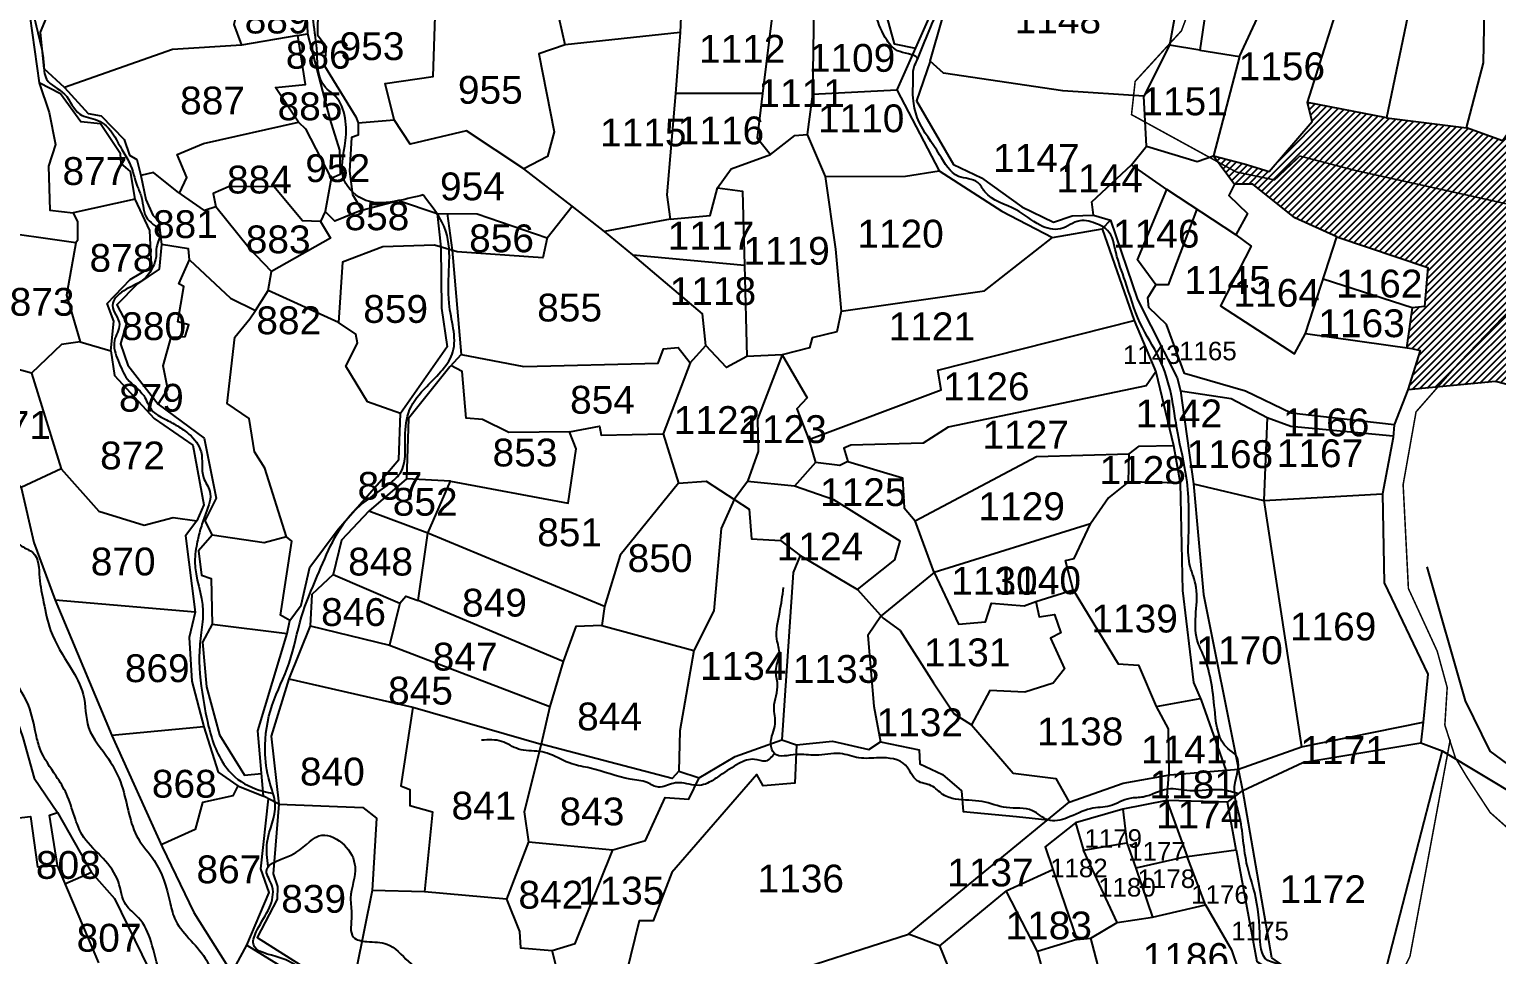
# Model space of a CAD drawing. Header units: feet. Extents: x 800131 to 806575, y 1568145 to 1575656.
# Drawn here: x 802251 to 803201, y 1573120 to 1573719 of the extents above; entities that cross this region are included whole.
import ezdxf
from ezdxf.enums import TextEntityAlignment as Align

# ---------------------------------------------------------------- set-up
doc = ezdxf.new("R2010")
doc.units = ezdxf.units.FT
doc.header["$LTSCALE"] = 15
doc.header["$MEASUREMENT"] = 0
doc.linetypes.add('HIDDEN2', pattern=[0.1875, 0.125, -0.0625])
for name, color, linetype in [('HILL', 223, 'Continuous'), ('PLOT', 7, 'Continuous'), ('PLOT NO', 7, 'Continuous'), ('ROADS', 6, 'Continuous'), ('TANKS-STREAM', 4, 'Continuous'), ('VILLAGE', 30, 'Continuous')]:
    doc.layers.add(name, color=color, linetype=linetype)
doc.styles.get("Standard").update_dxf_attribs({"font": 'arial.ttf'})
doc.linetypes.add('DOTS', pattern='A,1e-06,-3,["●",Standard,S=3,R=0,X=-1.25,Y=-1.25],-3', length=6.000001)

msp = doc.modelspace()

# ---------------------------------------------------------------- hatches: boundary and pattern name
at = {"layer": 'VILLAGE', "linetype": 'Continuous', "lineweight": -2}
h = msp.add_hatch(dxfattribs=at)
h.set_pattern_fill('ANSI31', color=256, scale=25)
h.paths.add_polyline_path([(803156.09, 1573564.67), (803153.83, 1573539.43), (803145.82, 1573538.61), (803142.15, 1573512.62), (803145.59, 1573512.14), (803151.14, 1573510.98), (803143.06, 1573485.38), (803162.43, 1573487.22), (803175.1, 1573501.7), (803213.07, 1573541.15), (803224.46, 1573553.67), (803247.63, 1573574.91), (803265.86, 1573596.15), (803290.2, 1573649.11), (803290.8, 1573677.81), (803281.58, 1573673.02), (803242.92, 1573665.81), (803209.85, 1573654.37), (803204.32, 1573646.53), (803181.06, 1573655.01), (803129.35, 1573661.39), (803078.12, 1573671.47), (803081.24, 1573659.11), (803053.5, 1573626.74), (803037.17, 1573631.64), (803017.32, 1573636.91), (803030.9, 1573618.57), (803042.93, 1573618.63), (803070.04, 1573596.71), (803097.07, 1573584.47)])
h.paths.add_polyline_path([(803296.8, 1573537.84), (803322.62, 1573543.31), (803338.1, 1573617.46), (803316.47, 1573622.5), (803306.55, 1573656.69), (803303.55, 1573684.44), (803290.8, 1573677.81), (803290.2, 1573649.11), (803265.86, 1573596.15), (803247.63, 1573574.91), (803224.46, 1573553.67), (803213.07, 1573541.15), (803175.1, 1573501.7), (803162.43, 1573487.22), (803199.77, 1573490.77), (803283.59, 1573469.05), (803286.16, 1573508.4)])
h.paths.add_polyline_path([(803194.2, 1573565.39), (803259.34, 1573565.39), (803259.34, 1573592.96), (803194.2, 1573592.96)], flags=24)
h.paths.add_polyline_path([(803273.69, 1573542.66), (803591.32, 1573542.66), (803591.32, 1573600.89), (803273.69, 1573600.89)], flags=9)

# ---------------------------------------------------------------- linework, layer by layer
at = {"layer": 'HILL', "lineweight": -2}
msp.add_lwpolyline([(803617.35, 1573177.35), (803547.95, 1573126.8), (803494.36, 1573131.9), (803410.77, 1573130.63), (803396.1, 1573140.19), (803239.77, 1573219.85), (803196.38, 1573251.72), (803180.43, 1573284.23), (803155.55, 1573370.9)], dxfattribs=at)
at = {"layer": 'PLOT', "lineweight": -2}
for points in [[(802932.36, 1573909.28), (802930.12, 1573901.67), (802908.51, 1573877.01), (802896.97, 1573872.19), (802886.05, 1573856.2), (802880.92, 1573835.66), (802871.11, 1573777.1), (802841.88, 1573745.68), (802812.63, 1573679.47), (802839.93, 1573627.12), (802880.39, 1573601.16), (802913.17, 1573584.05), (802945.33, 1573589.7), (802966.07, 1573530.41), (802980.19, 1573497.07), (802991.46, 1573449.48), (802995.89, 1573425.13), (802997.31, 1573355.6), (803004.55, 1573296.12), (803009.33, 1573284.64), (803025.38, 1573239.34)], [(803129.35, 1573661.39), (803078.12, 1573671.47), (803108.31, 1573766.98), (803119.68, 1573804.3), (803134.17, 1573851.87)], [(803171.44, 1573849.6), (803146.02, 1573742.27), (803129.35, 1573661.39), (803181.06, 1573655.01)], [(803281.58, 1573673.02), (803242.92, 1573665.81), (803209.85, 1573654.37), (803204.32, 1573646.53), (803181.06, 1573655.01), (803191.96, 1573696.94), (803194.03, 1573800.05), (803221.8, 1573800.87), (803219.75, 1573824.92), (803255.57, 1573825.21), (803259.04, 1573784.84), (803288.08, 1573786.54)], [(802818.44, 1573805.72), (802799.34, 1573764.11), (802803.08, 1573737.78), (802810.76, 1573709.37), (802824.54, 1573706.43)], [(802432.57, 1573801.79), (802438.56, 1573783.79), (802437.84, 1573715.18), (802443.41, 1573707.61), (802442.36, 1573695.06), (802462.66, 1573662.16), (802463.97, 1573658.24), (802464.1, 1573650.26), (802459.65, 1573648.82), (802458.47, 1573626.84), (802460.43, 1573611.74), (802466.34, 1573601.6), (802448.94, 1573594.63), (802442.64, 1573600.92)], [(802411.73, 1573778.95), (802411.61, 1573772.86), (802394.39, 1573765.09), (802383.65, 1573721.72), (802388.67, 1573708.55), (802343.88, 1573705.71), (802274.1, 1573681.14), (802261.01, 1573693.17), (802258.67, 1573716.85), (802262.43, 1573726.24), (802256.22, 1573741.46), (802256.28, 1573759.96)], [(803019.59, 1573779.74), (803008.54, 1573705.29), (802988.83, 1573708.51)], [(802247.06, 1573759.73), (802257.61, 1573684.16), (802264.12, 1573664.85), (802268.35, 1573644.27), (802263.83, 1573630.21), (802264.5, 1573601.61), (802279.77, 1573599.89), (802282.49, 1573594.14), (802282.49, 1573582.11), (802281.42, 1573580.57), (802223.68, 1573588.83), (802217.87, 1573615.51), (802179.18, 1573656.33), (802152.94, 1573715.42), (802113.29, 1573767.86)], [(802428.95, 1573773.3), (802431.37, 1573715.82), (802445.79, 1573660.5), (802452.07, 1573640.61), (802452.49, 1573624.7), (802446.63, 1573622.19), (802442.64, 1573600.92), (802439.68, 1573594.42), (802446.11, 1573583.55), (802408.03, 1573562.07)], [(802964.44, 1573761.37), (802996.46, 1573750.13), (802988.83, 1573708.51), (802972.29, 1573675.47), (802919.83, 1573678.89), (802842.8, 1573690.25), (802834.17, 1573698.12), (802842.03, 1573725.93), (802868.3, 1573754.48), (802881.55, 1573769.64)], [(803008.54, 1573705.29), (803034.27, 1573701.1), (803053.06, 1573741.68), (803054.94, 1573767.29)], [(802672.84, 1573726.73), (802672.4, 1573716.68), (802669.36, 1573677.17), (802663.81, 1573611.67), (802665.87, 1573595.99), (802623.44, 1573587.96), (802602.51, 1573604.2), (802571.32, 1573628.4), (802534.23, 1573653.03), (802497.78, 1573644.44), (802487.31, 1573660.12), (802481.54, 1573683.76), (802512.63, 1573688.28), (802513.96, 1573727.3)], [(802732.43, 1573732.97), (802725.74, 1573677.24), (802722.24, 1573648.41), (802730.89, 1573637.82)], [(802758.95, 1573733.42), (802757.89, 1573676.79), (802812.63, 1573679.47)], [(802672.4, 1573716.68), (802597.96, 1573708.74), (802594.15, 1573725.94)], [(801958.16, 1573710.39), (802052.2, 1573697.86), (802087.27, 1573663.98), (802103.73, 1573640.83), (802148.56, 1573578.92), (802195.22, 1573506.79), (802190.15, 1573499.08), (802214.02, 1573446.1), (802224.62, 1573448.51), (802246.12, 1573422.35), (802254.32, 1573386.64), (802268.06, 1573349.31), (802304.73, 1573261.77), (802337.32, 1573189.72), (802357.69, 1573147.35), (802382.38, 1573108.2), (802416.53, 1573037.61), (802438.45, 1573015.95), (802446.94, 1573015.76), (802440.16, 1573042.02), (802432.58, 1573041.21), (802423.91, 1573046.62), (802416.53, 1573037.61)], [(802425.38, 1573658.63), (802410.63, 1573681.06), (802430.01, 1573683.04), (802425.04, 1573714.65), (802388.67, 1573708.55)], [(802425.04, 1573714.65), (802431.37, 1573715.82)], [(802597.96, 1573708.74), (802581.04, 1573702.8), (802590.9, 1573652.28), (802586.61, 1573636.4), (802571.32, 1573628.4)], [(802834.17, 1573698.12), (802825.28, 1573672.37), (802849.21, 1573631.28), (802867.35, 1573622.63), (802893.34, 1573603.89), (802913.96, 1573594), (802925.92, 1573598.12), (802939.83, 1573598.58), (802938.79, 1573607.18), (802964.34, 1573631.14), (802974.08, 1573643.17), (802972.29, 1573675.47)], [(803034.27, 1573701.1), (803017.32, 1573636.91), (803030.9, 1573618.57), (803027.29, 1573611.21), (803039.43, 1573599.51), (803031.77, 1573585.8), (802987.15, 1573615.14)], [(802319.89, 1573608.82), (802316.74, 1573626.7), (802310.7, 1573631.95), (802310.31, 1573638.11), (802297.3, 1573657.59), (802284.69, 1573658.91), (802271.56, 1573676.87), (802257.61, 1573684.16)], [(802274.1, 1573681.14), (802289.42, 1573664.15), (802297.83, 1573662.67), (802312.74, 1573647.48), (802316.14, 1573637.34), (802320.81, 1573634.54), (802323.51, 1573624.07), (802326.67, 1573608.55), (802331.26, 1573598.54), (802335.12, 1573594.28), (802336.81, 1573579.58), (802335.25, 1573563.51), (802321.29, 1573554.14), (802307.99, 1573540.5), (802314.17, 1573528.56), (802310.32, 1573515.16), (802315.1, 1573501.4), (802334.6, 1573476.28), (802340.9, 1573485.84), (802337.99, 1573500.92), (802343, 1573519.57), (802352.22, 1573520.03), (802354.56, 1573527.49), (802347.32, 1573529.53), (802351.29, 1573552.27), (802348.14, 1573554.01), (802354.91, 1573569.52), (802381.42, 1573544.7), (802397.64, 1573536.89), (802405.81, 1573549.71), (802408.03, 1573562.07), (802393.32, 1573577.43), (802371.97, 1573603.77), (802364.73, 1573601.56), (802346.88, 1573613.8), (802331.58, 1573626.12), (802323.51, 1573624.07)], [(802725.74, 1573677.24), (802669.36, 1573677.17)], [(802757.89, 1573676.79), (802754.5, 1573650.76)], [(803017.32, 1573636.91), (803037.17, 1573631.64), (803053.5, 1573626.74), (803081.24, 1573659.11), (803078.12, 1573671.47)], [(802463.97, 1573658.24), (802487.31, 1573660.12)], [(802348.45, 1573612.72), (802353.14, 1573622.84), (802347.01, 1573637.73), (802364.09, 1573644.73), (802425.38, 1573658.63), (802430.02, 1573654.33), (802446.63, 1573622.19)], [(802665.87, 1573595.99), (802691.71, 1573598.35), (802696.63, 1573616.2), (802705.32, 1573628.49), (802730.89, 1573637.82), (802746.63, 1573649.94), (802754.5, 1573650.76), (802766.22, 1573623.58), (802818.25, 1573623.78), (802839.93, 1573627.12)], [(802974.08, 1573643.17), (803006.91, 1573633.15), (803017.32, 1573636.91)], [(801973.24, 1573626.92), (801978.79, 1573623.14), (801995.83, 1573621.51), (802055.07, 1573582.78), (802089.2, 1573539.69), (802107, 1573515.78), (802115.19, 1573476.23), (802156.96, 1573451.41), (802178.1, 1573399.6), (802213.31, 1573346.49), (802221.63, 1573333.23), (802247.17, 1573260.46), (802254.42, 1573234.25), (802269.61, 1573212.1), (802291.63, 1573173.26), (802306.54, 1573156.38), (802328.33, 1573111.33)], [(802766.22, 1573623.58), (802772.93, 1573576.54), (802776.42, 1573536.47), (802773.65, 1573523.09), (802757.84, 1573519.18), (802755.99, 1573512.63), (802738.27, 1573508.21), (802715.57, 1573507.12)], [(803134.31, 1573462.89), (803067.57, 1573470.31), (803038.1, 1573484.57), (802998.71, 1573496.13), (802986.98, 1573527.64), (802975.45, 1573538.79), (802974.9, 1573545.01), (802980.02, 1573553.42), (802968.29, 1573569.61), (802987.15, 1573615.14), (802964.34, 1573631.14)], [(802439.68, 1573594.42), (802427.96, 1573594.85), (802409.52, 1573617.01), (802380.09, 1573616.9), (802370.35, 1573612.45), (802371.97, 1573603.77)], [(802696.63, 1573616.2), (802712.59, 1573614), (802713.91, 1573566.02), (802715.57, 1573507.12), (802702.32, 1573499.84), (802688.88, 1573514.07)], [(803076.97, 1573521.83), (803097.07, 1573584.47), (803070.04, 1573596.71), (803042.93, 1573618.63), (803030.9, 1573618.57)], [(802284.19, 1573516.47), (802304, 1573510.61), (802305.97, 1573529.89), (802301.64, 1573541.3), (802316.61, 1573556.84), (802330.4, 1573565.1), (802329.35, 1573588.49), (802319.89, 1573608.82), (802279.77, 1573599.89)], [(802466.34, 1573601.6), (802490.09, 1573607.87), (802515.23, 1573599.61), (802540.95, 1573599.26), (802586.39, 1573583.88), (802602.51, 1573604.2)], [(802515.23, 1573599.61), (802517.54, 1573577.85), (802518.06, 1573538.22), (802521.59, 1573513.3), (802491.47, 1573470.06), (802470.06, 1573477.81), (802456.18, 1573500.85), (802463.71, 1573515.65), (802462.54, 1573521.53), (802451.28, 1573529.13)], [(802521.68, 1573599.52), (802524.82, 1573575.73), (802530.67, 1573508.37), (802571.25, 1573500.63), (802658.13, 1573502.75), (802661.52, 1573512.01), (802671.08, 1573512.89), (802678.88, 1573502.9), (802688.88, 1573514.07), (802686.82, 1573534.64), (802641.84, 1573572.76), (802623.44, 1573587.96)], [(802939.83, 1573598.58), (802950.84, 1573595.14), (802945.33, 1573589.7)], [(802950.84, 1573595.14), (802968.25, 1573543.82), (802993.92, 1573493.2), (802996.06, 1573484.89), (803004.46, 1573424.62), (803010.85, 1573352.99), (803033.67, 1573240)], [(803006.63, 1573602.33), (802987.96, 1573553.34), (802980.02, 1573553.42)], [(802776.42, 1573536.47), (802869.16, 1573549.48), (802913.17, 1573584.05)], [(803031.77, 1573585.8), (803041.79, 1573578.5), (803021.92, 1573539.72), (803069.81, 1573508.67), (803076.97, 1573521.83), (803145.59, 1573512.14), (803151.14, 1573510.98), (803143.06, 1573485.38)], [(803097.07, 1573584.47), (803156.09, 1573564.67), (803153.83, 1573539.43), (803145.82, 1573538.61), (803088.28, 1573557.07)], [(802281.42, 1573580.57), (802275.49, 1573546.79), (802284.19, 1573516.47), (802272.09, 1573514.78), (802252.67, 1573496.19), (802236.35, 1573500.87)], [(802354.91, 1573569.52), (802354.28, 1573576.63), (802336.81, 1573579.58)], [(802586.39, 1573583.88), (802583.58, 1573570.8), (802528.05, 1573574.8), (802513.46, 1573579.03), (802480.04, 1573578.09), (802453.92, 1573567.98), (802451.28, 1573529.13), (802405.81, 1573549.71)], [(802641.84, 1573572.76), (802713.91, 1573566.02)], [(802417.7, 1573390.33), (802403.74, 1573434.89), (802396.98, 1573445.31), (802393.45, 1573466.96), (802379.34, 1573476.64), (802384.34, 1573519.56), (802394.04, 1573531.3), (802397.64, 1573536.89)], [(803145.82, 1573538.61), (803142.15, 1573512.62)], [(802755.54, 1573453.42), (802841.23, 1573485.44), (802839.02, 1573498.12), (802966.07, 1573530.41)], [(802304, 1573510.61), (802306.54, 1573494.8), (802332.14, 1573466.92), (802357.08, 1573449.6), (802364.19, 1573411.04), (802359.73, 1573400.81), (802352.47, 1573390.91), (802358.58, 1573341.65), (802268.06, 1573349.31)], [(802530.67, 1573508.37), (802523.3, 1573500.29), (802496.73, 1573466.88), (802495.42, 1573427.85), (802471.06, 1573406.97), (802453.22, 1573388.23), (802447.83, 1573365.95), (802434.04, 1573353.03), (802432.93, 1573332.8), (802419.18, 1573298.46), (802407.83, 1573261.42), (802412.84, 1573217.43), (802402.81, 1573222.63), (802399.1, 1573264.95), (802418.06, 1573327.76), (802419.87, 1573336.22), (802427.18, 1573346.14), (802432.8, 1573370.84), (802451.09, 1573395.38), (802479.47, 1573427.45), (802490.32, 1573440.5), (802491.47, 1573470.06)], [(802738.27, 1573508.21), (802722.47, 1573466.6), (802722.88, 1573445.51), (802715.85, 1573426.08), (802707.34, 1573414.58)], [(802738.27, 1573508.21), (802754.61, 1573480.38), (802747.86, 1573473.18), (802755.54, 1573453.42), (802759.97, 1573438.54), (802746.24, 1573423.2), (802715.85, 1573426.08)], [(802523.72, 1573426.44), (802599.9, 1573412.09), (802605.02, 1573447.34), (802600.78, 1573458.29), (802561.46, 1573457.85), (802544.51, 1573466.32), (802533.98, 1573467.05), (802531.35, 1573497.28), (802524.06, 1573501.12)], [(802678.88, 1573502.9), (802661.47, 1573457), (802671.21, 1573425), (802689.16, 1573426.32), (802717.02, 1573408.33), (802718.51, 1573389.09), (802737.28, 1573387.94), (802750.06, 1573378.32), (802787.11, 1573356.23), (802803.71, 1573337.78), (802814.71, 1573329.68), (802836.22, 1573295.98), (802849.54, 1573275.8), (802860.81, 1573268.77), (802887.74, 1573237.46), (802915.34, 1573233.95), (802924.01, 1573218.66)], [(802252.67, 1573496.19), (802271.87, 1573434.26), (802296.28, 1573407.06), (802325.63, 1573397.91), (802344.41, 1573402.84), (802359.73, 1573400.81)], [(802980.19, 1573497.07), (802973.8, 1573488.07), (802845.83, 1573461.33), (802829.65, 1573451.04), (802782.72, 1573449.69), (802778.17, 1573447.83), (802780.86, 1573439.15), (802775.68, 1573436.46), (802759.97, 1573438.54)], [(803283.59, 1573469.05), (803199.77, 1573490.77), (803143.06, 1573485.38), (803134.31, 1573462.89), (803133.55, 1573454.74), (803126.71, 1573418.12), (803127.69, 1573360.62), (803156.04, 1573301.55), (803152.93, 1573270.41)], [(802996.06, 1573484.89), (803028.84, 1573479.76), (803052.11, 1573467.62), (803067.4, 1573461.9), (803133.64, 1573455.73)], [(802334.6, 1573476.28), (802364.43, 1573454.21), (802372.15, 1573415.4), (802364.93, 1573400.63), (802369.63, 1573391.54), (802360.67, 1573381.27), (802362.73, 1573365.52), (802369.04, 1573363.46), (802369.63, 1573333.97), (802418.06, 1573327.76)], [(802600.78, 1573458.29), (802620.26, 1573461.86), (802621.17, 1573456.14), (802661.47, 1573457)], [(803052.11, 1573467.62), (803049.96, 1573413.77), (803074.35, 1573254.58)], [(802780.86, 1573439.15), (802816.23, 1573428.61), (802817.26, 1573409.18), (802824.3, 1573400.71), (802902.92, 1573442.24), (802962.75, 1573443.96), (802969.3, 1573449.05), (802991.46, 1573449.48)], [(802995.89, 1573425.13), (802962.3, 1573425.88), (802962.75, 1573443.96)], [(802271.87, 1573434.26), (802246.12, 1573422.35)], [(802509.16, 1573392.71), (802523.72, 1573426.44), (802495.42, 1573427.85)], [(802671.21, 1573425), (802633.5, 1573378.4), (802623.5, 1573345.29), (802509.16, 1573392.71)], [(802787.11, 1573356.23), (802811.3, 1573375.55), (802814.61, 1573387.49), (802771.71, 1573414.22), (802746.24, 1573423.2)], [(802962.35, 1573425.88), (802949.53, 1573415.65), (802937.8, 1573398.76), (802836.68, 1573367.25), (802824.3, 1573400.71)], [(803004.46, 1573424.62), (803049.96, 1573413.77), (803126.71, 1573418.12)], [(802707.34, 1573414.58), (802698.92, 1573395.77), (802694.18, 1573342.4), (802681.17, 1573316.91), (802672.11, 1573264.96), (802671.55, 1573238.82), (802684.65, 1573234.45)], [(802490.93, 1573347.38), (802494.86, 1573351.89), (802502.84, 1573349.23), (802509.16, 1573392.71), (802471.06, 1573406.97)], [(802836.68, 1573367.25), (802852.53, 1573333.77), (802869.83, 1573335.37), (802873.76, 1573347.42), (802894.98, 1573345.82), (802902.54, 1573348.58), (802926.64, 1573356.16), (802921.67, 1573375.14), (802927.31, 1573376.32), (802937.8, 1573398.76)], [(802419.87, 1573336.22), (802413.87, 1573339.78), (802421.22, 1573387.54), (802417.7, 1573390.33), (802403.16, 1573386.51), (802369.63, 1573391.54)], [(802750.06, 1573378.32), (802745.54, 1573367.28), (802738.12, 1573259.09)], [(802447.83, 1573365.95), (802490.93, 1573347.38), (802484.39, 1573320.34)], [(802836.68, 1573367.25), (802802.32, 1573339.32)], [(802621.65, 1573333.06), (802604.83, 1573332.32), (802596.7, 1573309.8), (802502.84, 1573349.23)], [(802902.54, 1573348.58), (802904.69, 1573338.58), (802914.5, 1573340.22), (802918.58, 1573328.28), (802912.05, 1573324.71), (802921.04, 1573305.06), (802913.58, 1573295.78), (802895.3, 1573289.96), (802872.62, 1573290.98), (802860.81, 1573268.77)], [(802926.64, 1573356.16), (802955.67, 1573308.24), (802968.87, 1573307.41), (802980.36, 1573280.69), (803008.85, 1573285.79)], [(802358.58, 1573341.65), (802354.8, 1573325.25), (802356.47, 1573297.09), (802364.2, 1573267.47), (802304.73, 1573261.77)], [(802623.5, 1573345.29), (802621.65, 1573333.06), (802681.17, 1573316.91)], [(802802.32, 1573339.32), (802793.76, 1573326.52), (802797.71, 1573280.74), (802801.91, 1573257.68)], [(802369.63, 1573333.97), (802363.37, 1573322.14), (802365.95, 1573293.3), (802374.4, 1573262.25), (802390.6, 1573236.22), (802401.53, 1573237.18)], [(802432.93, 1573332.8), (802484.34, 1573320.36), (802588.03, 1573280.54), (802582.53, 1573256.2)], [(802596.7, 1573309.8), (802588.03, 1573280.54)], [(802419.18, 1573298.46), (802499.45, 1573280.2), (802582.53, 1573256.2)], [(802980.36, 1573280.69), (802988.07, 1573266.16), (802988.43, 1573236.32)], [(802499.45, 1573280.2), (802491.72, 1573229.22), (802497.54, 1573226.82), (802497.54, 1573216.65), (802512.23, 1573212.38), (802506.94, 1573160.79)], [(802364.2, 1573267.47), (802373.46, 1573238.1), (802386.14, 1573229.19), (802402.81, 1573222.63)], [(802730.25, 1573104.37), (802820.18, 1573133.41), (802924.01, 1573218.66), (802958.98, 1573231.03), (802989.13, 1573236.45), (803033.67, 1573240), (803074.35, 1573254.58), (803152.93, 1573270.41), (803151.47, 1573257), (803165.4, 1573251.87), (803267.19, 1573190.58), (803258.22, 1573165.05), (803298.03, 1573152.96), (803325.96, 1573135.71), (803335.44, 1573140.78), (803412.37, 1573122.28), (803417.44, 1573107.22)], [(802671.55, 1573238.82), (802667.29, 1573234.01), (802582.53, 1573256.2), (802571.44, 1573212.4), (802574.15, 1573192.94), (802628.85, 1573187.78)], [(802598.56, 1573063.91), (802597.01, 1573092.99), (802589.63, 1573122.75), (802604.4, 1573127.23), (802628.85, 1573187.78), (802649.98, 1573193.89), (802662.59, 1573221.67), (802677.98, 1573220.56), (802684.65, 1573234.45), (802707.9, 1573248.16), (802738.12, 1573259.09), (802747.57, 1573255.75), (802746.65, 1573230.94), (802726, 1573229.24), (802722.06, 1573236.57), (802667.02, 1573173.22), (802655, 1573141.83), (802645.87, 1573141.99), (802629.3, 1573074.3)], [(802747.57, 1573255.75), (802770.97, 1573258.24), (802794.32, 1573252.87), (802801.91, 1573257.68), (802826.92, 1573252.5), (802827.48, 1573243.43), (802842.17, 1573236.52), (802854.41, 1573225.98), (802855.46, 1573212.58), (802890, 1573209.43), (802910.14, 1573207.27)], [(803036.32, 1573226.28), (803075.24, 1573244.41), (803151.47, 1573257)], [(803165.4, 1573251.87), (803124.34, 1573093.14), (803112.06, 1573065.99), (803082.02, 1573065.55), (803069.26, 1573108.04), (803055.11, 1573117.98), (803036.32, 1573226.28)], [(803026.41, 1573218.67), (802987.29, 1573219.7), (802988.43, 1573236.32)], [(803032.11, 1573187.94), (803026.41, 1573218.67), (803036.32, 1573226.28), (803033.67, 1573240)], [(802386.14, 1573229.19), (802383.09, 1573222.86), (802363.37, 1573218.4), (802358.68, 1573201.05), (802336.69, 1573191.11)], [(802382.38, 1573108.2), (802392.12, 1573126.24), (802406.47, 1573160.35), (802401.19, 1573175.59), (802406.1, 1573220.93)], [(802412.84, 1573217.43), (802409.11, 1573172.45), (802411.91, 1573164.22), (802411.74, 1573155.88), (802398.71, 1573131.16), (802440.94, 1573104.47), (802445.06, 1573111.72), (802462.74, 1573110.17)], [(802412.84, 1573217.43), (802467.16, 1573215.16), (802475.84, 1573208.36), (802473.02, 1573161.48), (802462.74, 1573110.17), (802499.35, 1573106.58), (802500.79, 1573086.24), (802511.35, 1573082.47), (802506.85, 1573063)], [(802958.7, 1573214.2), (802928.06, 1573205.36), (802933.37, 1573187.71)], [(802987.29, 1573219.7), (802958.7, 1573214.2), (802961.3, 1573192.32)], [(802218.54, 1573205.59), (802252.05, 1573209.35), (802256.64, 1573176.79), (802269.54, 1573177.8), (802264.28, 1573210.2), (802269.61, 1573212.1)], [(802928.06, 1573205.36), (802908.49, 1573189.76), (802913.54, 1573175.05), (802929.06, 1573129.9), (802937.99, 1573130.82)], [(802574.15, 1573192.94), (802560.03, 1573155.88), (802568.37, 1573134.97), (802569.1, 1573124.5), (802589.63, 1573122.75)], [(802955.14, 1573140.92), (802933.37, 1573187.71), (802961.3, 1573192.32), (802967.24, 1573176.07)], [(803000.44, 1573183.53), (803032.11, 1573187.94), (803045.52, 1573115.68), (803056.33, 1573108.52), (803065.56, 1573070.3), (803052.75, 1573068.01)], [(802296.31, 1573114.82), (802269.54, 1573177.8)], [(803012.31, 1573152.35), (803000.44, 1573183.53), (802967.24, 1573176.07), (802978.01, 1573144.22)], [(802291.63, 1573173.26), (802274.33, 1573165.57)], [(802929.06, 1573129.9), (802903.43, 1573122.04), (802883.2, 1573161.35), (802913.54, 1573175.05)], [(802560.03, 1573155.88), (802506.94, 1573160.79), (802473.02, 1573161.48)], [(802883.2, 1573161.35), (802840.1, 1573125.77), (802820.18, 1573133.41)], [(802949.18, 1573088.02), (802937.99, 1573130.82), (802955.14, 1573140.92), (802978.01, 1573144.22), (803012.31, 1573152.35), (803029.03, 1573123.13), (803038.24, 1573095.71)], [(802392.12, 1573126.24), (802432.6, 1573101.25), (802438.65, 1573084.37), (802436.36, 1573073.95), (802429.68, 1573064.58), (802415.92, 1573058.53), (802408.21, 1573054.81)], [(802840.1, 1573125.77), (802853.7, 1573092.28), (802865.58, 1573091.84), (802876.36, 1573047.97), (802876.18, 1573041.46)], [(802876.36, 1573047.97), (802931.76, 1573051.43), (802929.56, 1573064.39), (802916.59, 1573067.02), (802915.49, 1573080.2), (802903.43, 1573122.04)]]:
    msp.add_lwpolyline(points, dxfattribs=at)
at = {"layer": 'PLOT NO', "lineweight": -2}
msp.add_lwpolyline([(802987.29, 1573219.7), (803000.44, 1573183.53)], dxfattribs=at)
at = {"layer": 'ROADS', "linetype": 'DOTS', "lineweight": -2, "ltscale": 0.15, "const_width": 1}
msp.add_lwpolyline([(803257.73, 1573594.61), (803109.31, 1573627.35), (803073.26, 1573636.71), (803056.87, 1573621.27), (803032.05, 1573626.42), (802964.36, 1573663.51), (802966.7, 1573685.03), (802996.67, 1573717.76), (803006.97, 1573745.36)], dxfattribs=at)
at = {"layer": 'ROADS', "linetype": 'HIDDEN2', "lineweight": -2, "ltscale": 8, "const_width": 1}
for points in [[(803213.07, 1573541.15), (803175.1, 1573501.7), (803148.42, 1573471.2), (803140.07, 1573424.16), (803143.48, 1573356.92), (803162.11, 1573316.4), (803168.57, 1573292.88), (803167.05, 1573268.6), (803173.88, 1573247.36), (803181.86, 1573234.09), (803196.29, 1573212.09), (803270.42, 1573146.19)], [(803170.54, 1573259.22), (803144.47, 1573118.84), (803118.94, 1573067.67), (803089, 1573038.14), (803034.31, 1573040.65), (802942.3, 1573045.58), (802875.28, 1573044.11)]]:
    msp.add_lwpolyline(points, dxfattribs=at)
at = {"layer": 'TANKS-STREAM', "lineweight": -2}
for points in [[(803583.05, 1573642.26), (803570.65, 1573649.26), (803556.63, 1573663.37), (803542.28, 1573674.3), (803532.33, 1573691.15), (803526.22, 1573704.19), (803525.81, 1573713.43), (803520.12, 1573723.47), (803505.7, 1573730.38), (803492.36, 1573734.61), (803483.62, 1573737.45), (803467.26, 1573734.2), (803454.46, 1573735.32), (803443.32, 1573736.55), (803424.73, 1573735.84), (803413.15, 1573746.8), (803400.14, 1573754.52), (803385.41, 1573761.22), (803372.87, 1573765.63), (803360.99, 1573777.6), (803350.82, 1573786.84), (803335.07, 1573797.3), (803324.99, 1573804.16), (803321.84, 1573819.29), (803313.78, 1573827.04), (803305.38, 1573828.22), (803286.99, 1573830.65), (803275.77, 1573837.63), (803267.85, 1573845.34), (803256.06, 1573852.95), (803229, 1573864.39), (803209.19, 1573865.06), (803190.29, 1573863.53), (803174.75, 1573865.97), (803159.16, 1573864.87), (803133.35, 1573868.52), (803118.47, 1573872.79), (803096.83, 1573874.62), (803082.1, 1573877.97), (803061.17, 1573879.69), (803053.19, 1573885.81), (803039.37, 1573890.17), (803011.03, 1573896.37), (802988.22, 1573901.67), (802972.68, 1573906.65), (802954.79, 1573915.78), (802947.58, 1573921.57), (802939.81, 1573923.47), (802942.7, 1573945.84), (802942.56, 1573965.04), (802947.48, 1573994.28), (802955.4, 1574049.2), (802957.86, 1574067.67), (802961.19, 1574084.52), (802976.5, 1574108.04), (802983.87, 1574116.84), (802989.23, 1574136.27), (802997.46, 1574150.41), (803001.51, 1574177.25), (802996.31, 1574193.26), (802989.52, 1574204.65), (802985.62, 1574225.72), (802979.26, 1574235.39), (802971.32, 1574250.25), (802967.13, 1574263.81), (802959.18, 1574281.82), (802953.26, 1574292.79), (802950.66, 1574305.77), (802942.71, 1574323.09), (802935.48, 1574341.79), (802932.59, 1574362.56), (802925.08, 1574378.15), (802924.35, 1574393.41), (802918.57, 1574405.97), (802915.25, 1574417.37), (802917.71, 1574428.04), (802922.19, 1574435.34), (802938.68, 1574437.94), (802951.8, 1574445.5), (802971.73, 1574447.81), (802992.24, 1574452.72), (803012.06, 1574461.74), (803028.82, 1574461.31), (803046.3, 1574465.2), (803063.2, 1574474.29), (803077.79, 1574476.6), (803095.55, 1574477.75), (803110.86, 1574481.8), (803130.36, 1574489.01), (803149.43, 1574489.73), (803161.23, 1574490.67), (803171.48, 1574500.05), (803181.74, 1574508.57), (803196.04, 1574513.04), (803207.88, 1574523.86), (803223.19, 1574535.98), (803232.15, 1574539.59), (803241.83, 1574544.78), (803249.23, 1574550.63), (803259.92, 1574563.62), (803275.52, 1574573.58), (803286.07, 1574581.66), (803288.67, 1574588.58), (803295.63, 1574598.32), (803307.18, 1574606.4), (803317.29, 1574613.18), (803322.93, 1574623.86), (803336.07, 1574632.95), (803345.97, 1574641.57), (803354.49, 1574654.99), (803367.2, 1574661.19), (803381.07, 1574673.75), (803387.71, 1574684.42), (803399.73, 1574692.16), (803415.33, 1574697.21), (803425.44, 1574702.7), (803434.11, 1574712.94), (803444.51, 1574719.43), (803457.07, 1574722.18), (803471.35, 1574732.34)], [(801202.12, 1574393.63), (801204.93, 1574388.61), (801214.45, 1574362.75), (801217.19, 1574348.1), (801219.91, 1574318.08), (801225.21, 1574288.15), (801235.52, 1574280.87), (801250, 1574276.28), (801265.82, 1574255.92), (801286.14, 1574233.71), (801291.21, 1574223.72), (801310.93, 1574201.56), (801331.83, 1574168.9), (801344.17, 1574139.42), (801353.88, 1574127.11), (801368.23, 1574119.72), (801375.95, 1574109.65), (801398.57, 1574089.22), (801398.43, 1574069.53), (801403.22, 1574054.69), (801401.77, 1574029.12), (801407.86, 1573989.58), (801405.24, 1573960.09), (801414.09, 1573943.72), (801436.27, 1573925.47), (801441.38, 1573915.97), (801457.76, 1573906.85), (801477.48, 1573906.56), (801496.91, 1573900.62), (801518.94, 1573896.13), (801541.2, 1573890.75), (801567.15, 1573879.88), (801589.77, 1573877.13), (801602.23, 1573875.25), (801619.78, 1573866.27), (801641.95, 1573865.21), (801665.87, 1573857.68), (801678.34, 1573849.28), (801698.78, 1573841.31), (801724.88, 1573833.64), (801749.18, 1573824.57), (801775.79, 1573813.67), (801804.54, 1573804.5), (801825.9, 1573796.31), (801843.13, 1573784.29), (801855.59, 1573777.33), (801871.7, 1573766.54), (801882.42, 1573754.69), (801894.35, 1573740.53), (801912.7, 1573731.06), (801931.08, 1573713.89), (801941.99, 1573705.03), (801956.97, 1573702.89), (801976.18, 1573693.67), (801994.84, 1573690), (802019.61, 1573679.62), (802044.61, 1573671.59), (802062.66, 1573656.52), (802076.97, 1573644.03), (802092.82, 1573633.73), (802103.91, 1573617.15), (802112.05, 1573596.08), (802116.78, 1573588.91), (802127.33, 1573586.16), (802137.07, 1573560.05), (802160.95, 1573532.69), (802174.72, 1573497.51), (802191.1, 1573473.91), (802199.82, 1573451.37), (802204.6, 1573441.38), (802225.03, 1573425.75), (802229.27, 1573414.2), (802239.13, 1573393.49), (802246.37, 1573384.37), (802253.63, 1573380.13), (802257.98, 1573364.06), (802260.6, 1573347.79), (802265.09, 1573329.84), (802277.99, 1573305.8), (802286.22, 1573288.35), (802289.69, 1573266.92), (802302.59, 1573246.65), (802311.01, 1573229.65), (802315.79, 1573211.27), (802321.74, 1573195.1), (802332.03, 1573181.06), (802342.18, 1573154.42), (802345.23, 1573143.76), (802365.08, 1573117.84), (802370.02, 1573106.48), (802376.39, 1573085.34), (802396.1, 1573056.82), (802400.48, 1573050.76), (802405.41, 1573034.98), (802426.43, 1573013.99), (802437.46, 1572998.3), (802445.14, 1572981.22), (802446.03, 1572967.11), (802460.09, 1572946.55), (802464.01, 1572930.43), (802467.34, 1572915.95), (802477.2, 1572893.8), (802481.57, 1572884.59), (802485.48, 1572856.07), (802494.11, 1572845), (802501.26, 1572844.26), (802508.99, 1572821.6), (802522.01, 1572802.16), (802525.53, 1572791.23), (802540.22, 1572775.91), (802548.99, 1572758.66), (802560.84, 1572741.67), (802573.86, 1572730.6), (802596.37, 1572710.16), (802615.3, 1572706.69), (802627.8, 1572696.01), (802656.39, 1572689.06), (802681.8, 1572680.52), (802694.03, 1572671.13), (802738.73, 1572658.01), (802764.29, 1572648.44), (802799.06, 1572647.93), (802821.73, 1572648.06), (802833.48, 1572663.39), (802837.99, 1572675.1), (802845.84, 1572683.97), (802862.1, 1572705.66), (802870.09, 1572717.63), (802881.81, 1572728.31), (802891.34, 1572734.23), (802900.65, 1572744.61), (802915.33, 1572743.71), (802926.53, 1572738.3), (802939.16, 1572737.01), (802955.51, 1572727.24), (802967.4, 1572717.27), (802977.06, 1572709.55), (802992, 1572711.09), (802998.96, 1572720.1), (803009.26, 1572733.35), (803019.45, 1572753.44), (803031.38, 1572780.83), (803028.82, 1572807.72), (803030.46, 1572818.72), (803020.95, 1572857.19), (803016.57, 1572887.89), (803016.02, 1572914.24), (803012.72, 1572924.11), (803009.43, 1572945.52), (803011.64, 1572957.55), (803021.89, 1572983.34), (803032.15, 1572996.15), (803039.29, 1573006.21), (803048.44, 1573013.71), (803055.77, 1573022.31), (803058.7, 1573034.2), (803062.39, 1573047.15), (803069.34, 1573059.59), (803069.53, 1573079.71), (803068.79, 1573093.61), (803062.18, 1573113.01), (803052.5, 1573116.3), (803047.36, 1573134.02), (803043.15, 1573163.47), (803039.3, 1573177.19), (803033.99, 1573210.67), (803031.06, 1573228.56), (803031.82, 1573249.13), (803026.67, 1573253.44), (803018.43, 1573276.3), (803011.1, 1573313.25), (803006.88, 1573323.5), (803005.79, 1573359.9), (803001.94, 1573372.71), (803001.21, 1573388.26), (802999.93, 1573428.45), (802994.25, 1573457.54), (802989.94, 1573482.63), (802982.34, 1573505.79), (802969.92, 1573528.67), (802960.26, 1573555.96), (802954.33, 1573574.18), (802948.82, 1573588.65), (802942.45, 1573592.55), (802930.87, 1573594.87), (802918.36, 1573589.6), (802905.32, 1573591.93), (802889.7, 1573601.99), (802869.47, 1573613.67), (802864.86, 1573619.65), (802852.46, 1573623.59), (802840.23, 1573637.58), (802826.37, 1573660.23), (802823.23, 1573672.3), (802823.14, 1573688.2), (802824.03, 1573695.28), (802825.81, 1573699.3), (802814.39, 1573704.27), (802806.2, 1573711.58), (802798.88, 1573727.66), (802795.08, 1573752.51), (802793.91, 1573761.28), (802781.62, 1573761.28), (802769.33, 1573772.97), (802757.33, 1573786.42), (802748.93, 1573790.23), (802740.25, 1573790.95), (802731.26, 1573792.36), (802727.3, 1573791.37), (802717.14, 1573795.8), (802712.06, 1573802.38), (802705.83, 1573814.67), (802695.24, 1573821.03), (802689.77, 1573836.36), (802683.69, 1573842.94)], [(802135.54, 1573955.79), (802138.97, 1573939.59), (802149.93, 1573929.38), (802155.37, 1573918.53), (802163.91, 1573901.45), (802170.64, 1573887.26), (802181, 1573870.54), (802189.23, 1573855.39), (802209.71, 1573833.77), (802229.73, 1573812.9), (802234.15, 1573807.49), (802238.23, 1573798.75), (802247.25, 1573774.06), (802251.66, 1573754.99), (802253.44, 1573733.87), (802256.1, 1573719.26), (802260.6, 1573697.33), (802262.52, 1573686.36), (802274.13, 1573676.73), (802283.91, 1573663.86), (802295.74, 1573659.7), (802301, 1573656.31), (802311.19, 1573640.98), (802316.12, 1573632.34), (802321.17, 1573617.28), (802323.91, 1573609.95), (802327.86, 1573595.94), (802335.96, 1573586.93), (802333.67, 1573577.83), (802333.33, 1573571.45), (802331.33, 1573565.02), (802324.64, 1573556.39), (802312.38, 1573549.55), (802305.14, 1573540.08), (802309.61, 1573527.73), (802306.37, 1573517.34), (802308.84, 1573504.37), (802311.61, 1573497.83), (802314.77, 1573492.44), (802325.33, 1573481.71), (802330.41, 1573472.47), (802339.12, 1573466.54), (802347.14, 1573462.13), (802354.61, 1573456.82), (802362.47, 1573445.31), (802364.02, 1573428.69), (802368.1, 1573419.8), (802365.56, 1573405.71), (802362.25, 1573396.17), (802360.02, 1573387.2), (802358.41, 1573374.42), (802363.65, 1573342.49), (802362.49, 1573328.4), (802361.27, 1573313.59), (802364.43, 1573281.91), (802369.35, 1573260.27), (802384.32, 1573235.08), (802402.53, 1573225.78), (802409.07, 1573224.34)], [(802506.09, 1573611.53), (802490.09, 1573607.87), (802469.07, 1573608.01), (802455.03, 1573621.19), (802455.87, 1573646.72), (802448, 1573676.78), (802442.92, 1573681.17), (802437.45, 1573703.51), (802433.54, 1573743.09), (802434.09, 1573786.04), (802428.93, 1573804.76), (802429.4, 1573824.57), (802436.59, 1573854.78), (802439.56, 1573865.85), (802437.22, 1573883.79), (802443, 1573885.64), (802447.68, 1573885.04), (802460.17, 1573891.28), (802467.67, 1573894.71), (802476.25, 1573895.02), (802485.62, 1573895.96), (802496.86, 1573898.3), (802507.48, 1573897.2), (802518.41, 1573898.3), (802535.9, 1573896.58), (802546.98, 1573897.05), (802559.32, 1573895.96), (802568.37, 1573894.55), (802574.93, 1573897.05), (802586.48, 1573897.2), (802600.07, 1573896.42), (802611, 1573895.96), (802621.77, 1573899.23), (802634.96, 1573895.68), (802644.48, 1573894.74), (802651.66, 1573896.15), (802663.06, 1573903.48), (802678.05, 1573909.09), (802690.38, 1573904.57)], [(802825.49, 1573698.23), (802832.41, 1573715.18), (802842.33, 1573735.49), (802877.47, 1573778.85), (802882.67, 1573814.26), (802887.71, 1573841.27), (802890.82, 1573855), (802899.27, 1573868.32), (802912.44, 1573873.84), (802924.64, 1573888.95), (802935.37, 1573898.21), (802938.71, 1573906.82), (802944.64, 1573913.83), (802956.52, 1573910.54), (802966.76, 1573902.87), (802975.17, 1573900.49), (802980.1, 1573899.76), (802994, 1573895.38), (803005.88, 1573889.72), (803029.46, 1573884.97), (803035.37, 1573882.88), (803049.29, 1573877.46), (803062.22, 1573872.13), (803082.05, 1573869.55), (803099.4, 1573864.13), (803111.79, 1573862.24), (803126.61, 1573863.05), (803135.2, 1573861.42), (803147.22, 1573857.63), (803156.53, 1573857.99), (803167.5, 1573859.35), (803180.52, 1573857.45), (803190.01, 1573854.93), (803204.29, 1573855.2), (803214.23, 1573858.45), (803228.69, 1573852.67), (803239.1, 1573847.48), (803251.39, 1573844.32), (803261.51, 1573837.63), (803268.56, 1573829.6), (803273.66, 1573823.24), (803285.8, 1573819.07), (803302.04, 1573817.78), (803310.96, 1573811.04), (803318.54, 1573799.44), (803324.33, 1573790.13), (803333.39, 1573783.49), (803347.69, 1573774.6), (803359.46, 1573765.44), (803365.69, 1573756.74), (803379.5, 1573748.45), (803392.98, 1573746.99), (803405.44, 1573737.31), (803416.25, 1573733.5), (803425.4, 1573725.5), (803433.79, 1573723.4), (803443.2, 1573724.74), (803453.84, 1573725.87), (803464.13, 1573724.73), (803481.23, 1573721.61), (803492.23, 1573722.06), (803503.7, 1573719.95), (803512.91, 1573714.88), (803516.1, 1573709.38), (803518.2, 1573697.44), (803529.07, 1573679.22), (803535.27, 1573664.09), (803546.65, 1573658.31), (803566.06, 1573645.51), (803581.06, 1573635.82)], [(802405.84, 1573177.03), (802405.29, 1573192.82), (802410.37, 1573217.22), (802406.66, 1573232.22), (802403.83, 1573252.13), (802408.42, 1573281.4), (802419.41, 1573308.6), (802427.41, 1573338.55), (802437.65, 1573365), (802460.94, 1573406.51), (802484.4, 1573424.79), (802491.14, 1573431.28), (802494.51, 1573455.04), (802497.37, 1573472.46), (802508.46, 1573487.72), (802525.39, 1573510.1), (802522.89, 1573541.45), (802520.81, 1573588.03), (802506.09, 1573611.53)], [(802917.46, 1571027.36), (802920.17, 1571036.18), (802925.56, 1571045.54), (802941.89, 1571062.42), (802953.13, 1571079.08), (802960.23, 1571091.85), (802975, 1571102.35), (802988.52, 1571109.22), (802999.59, 1571123.83), (803013.65, 1571134.61), (803027.29, 1571140.43), (803043.66, 1571153.27), (803050.62, 1571156.82), (803062.83, 1571160.51), (803069.79, 1571163.77), (803081.15, 1571177.82), (803077.61, 1571195.63), (803072.5, 1571222.3), (803071.65, 1571243.82), (803068.24, 1571260.99), (803067.1, 1571270.07), (803063.14, 1571287.46), (803065.55, 1571307.04), (803062, 1571324.63), (803066.27, 1571342.58), (803070.38, 1571350.96), (803070.67, 1571383.3), (803067.24, 1571393.84), (803069.67, 1571407.96), (803073.1, 1571414.21), (803071.68, 1571434.38), (803068.86, 1571443.46), (803068.86, 1571472.09), (803060.55, 1571487.15), (803057.93, 1571494.41), (803055.71, 1571507.32), (803053.93, 1571525.6), (803051.67, 1571539.18), (803044, 1571552.9), (803038.54, 1571564.55), (803039.55, 1571585.53), (803034.91, 1571624.85), (803036.12, 1571635.74), (803036.13, 1571666.56), (803037.95, 1571680.67), (803037.74, 1571696.81), (803033.1, 1571716.37), (803028.26, 1571735.93), (803028.05, 1571747.43), (803029.88, 1571777), (803026.85, 1571793.14), (803027.45, 1571806.65), (803031.29, 1571823.99), (803035.13, 1571838.41), (803034.32, 1571856.57), (803037.76, 1571879.56), (803043.82, 1571900.06), (803044.03, 1571915.99), (803042.41, 1571934.95), (803048.26, 1571953.5), (803053.52, 1571971.19), (803053.31, 1571989.54), (803053.52, 1571998.61), (803057.76, 1572011.12), (803059.98, 1572027.05), (803056.54, 1572042.58), (803058.35, 1572063.67), (803058.56, 1572082.83), (803065.82, 1572101.58), (803064.81, 1572120.54), (803065.41, 1572133.86), (803071.37, 1572152.87), (803079.46, 1572173.85), (803082.02, 1572188.69), (803080.18, 1572200.04), (803091.39, 1572225.56), (803093.52, 1572243.68), (803091.25, 1572259.14), (803095.94, 1572285.66), (803093.95, 1572312.7), (803092.25, 1572325.75), (803096.5, 1572357.94), (803091.68, 1572383), (803083.59, 1572399.03), (803068.54, 1572416.47), (803058.31, 1572441.26), (803051.21, 1572449.48), (803035.31, 1572460.54), (803015.84, 1572485.6), (802995.4, 1572498.79), (802979.03, 1572512.17), (802964.41, 1572529.89), (802941.84, 1572543.79), (802929.44, 1572557.35), (802921.35, 1572568.55), (802909.14, 1572578.77), (802881.03, 1572590.82), (802861.96, 1572602.4), (802845.35, 1572610.77), (802831.02, 1572615.16), (802811.28, 1572619.84), (802799.74, 1572627.68), (802783.98, 1572631.65), (802760.98, 1572633.49), (802738.13, 1572640.58), (802710.69, 1572650.53), (802696.49, 1572656.49), (802675.71, 1572660.84), (802656.15, 1572661.2), (802642.33, 1572666.58), (802635.51, 1572670.71), (802622.7, 1572670.04), (802600.98, 1572675.78), (802588.23, 1572680.98), (802574.23, 1572686.18), (802565.08, 1572692.46), (802552.33, 1572701.06), (802533.31, 1572705.55), (802525.77, 1572704.65), (802522.28, 1572690.48), (802519.23, 1572679.36), (802516.72, 1572673.44), (802515.28, 1572668.06), (802515.1, 1572657.66), (802517.08, 1572647.44), (802520.13, 1572638.66), (802514.25, 1572644.63), (802511.6, 1572654.59), (802510.84, 1572669.34), (802512.61, 1572686.36), (802516.02, 1572705.27), (802513.37, 1572715.47), (802506.69, 1572726.31), (802504.54, 1572742.07), (802490.03, 1572764.89), (802484.97, 1572781.02), (802477.4, 1572792.49), (802469.65, 1572800.05), (802464.4, 1572809.26), (802460.74, 1572816.19), (802458.45, 1572842.83), (802459.25, 1572860.68), (802451.75, 1572879.81), (802443.91, 1572891.1), (802436.41, 1572903.21), (802432.74, 1572914.37), (802429.71, 1572928.4), (802425.72, 1572942.27), (802420.12, 1572950.83), (802415.81, 1572958.64), (802416.13, 1572978.09), (802407.51, 1572991.48), (802397.3, 1573007.58), (802390.12, 1573026.23), (802383.88, 1573034.78), (802372.55, 1573040.99), (802366.64, 1573049.92), (802365.52, 1573059.17), (802359.3, 1573075.74), (802347.33, 1573091.52), (802336.22, 1573108), (802330.15, 1573128.36), (802321.96, 1573143.94), (802313.77, 1573152.46), (802308.93, 1573167.12), (802299.05, 1573182.26), (802286.6, 1573195.93), (802275.36, 1573224.04), (802268.74, 1573235.48), (802258.31, 1573253.08), (802255.71, 1573262.35), (802250.77, 1573281.41), (802238.2, 1573303.16), (802230.54, 1573324.99), (802228.77, 1573340.67), (802218.44, 1573352.21), (802205.64, 1573374.03), (802198.91, 1573392.75), (802189.36, 1573404.83), (802176.57, 1573419.85), (802171.18, 1573437.34), (802165.3, 1573453.11), (802155.65, 1573463.2), (802137.81, 1573456.92), (802122.66, 1573452.66), (802111.55, 1573449.52)], [(803033.57, 1573224.17), (803023.27, 1573226.59), (803002.04, 1573226.13), (802987.8, 1573227.11), (802971.9, 1573222.03), (802963.22, 1573221.11), (802950.44, 1573216.32), (802937.88, 1573214.5), (802922.81, 1573208.57), (802910.14, 1573207.27), (802900.36, 1573213.16), (802883.46, 1573215.22), (802867.71, 1573219.09), (802850.59, 1573220.69), (802842.37, 1573223.65), (802834.83, 1573229.36), (802825.7, 1573232.55), (802818.16, 1573242.59), (802801.04, 1573247.38), (802788.03, 1573247.38), (802775.83, 1573250.17), (802760.07, 1573249.03), (802747.34, 1573249.5), (802733.36, 1573250.17), (802731.06, 1573256.53), (802733.82, 1573269.33), (802733.13, 1573280.05), (802735.41, 1573295.1), (802734.27, 1573303.77), (802736.56, 1573314.49), (802734.96, 1573324.07), (802736.79, 1573341.77), (802739.3, 1573357.51)], [(802733.35, 1573250.17), (802727.52, 1573245.26), (802720.44, 1573246.4), (802710.4, 1573243.66), (802698.3, 1573236.13), (802691.22, 1573231.57), (802686.2, 1573229.75), (802673.42, 1573231.12), (802667.94, 1573230.89), (802658.35, 1573228.38), (802651.04, 1573231.34), (802640.09, 1573233.63), (802614.18, 1573240.71), (802602.31, 1573243.45), (802587.93, 1573249.84), (802581.34, 1573251.5), (802567.84, 1573253.03), (802556.88, 1573258.05), (802543.87, 1573258.73)], [(802631.58, 1572693.72), (802602.17, 1572694.31), (802588.26, 1572704.42), (802568.66, 1572717.05), (802553.8, 1572739.16), (802538.94, 1572754), (802525.35, 1572776.43), (802513.96, 1572793.17), (802508.59, 1572811.49), (802495.28, 1572836.01), (802496.69, 1572849.71), (802501.45, 1572870.23), (802505.58, 1572875.65), (802499.64, 1572900.48), (802499.02, 1572923.69), (802493.08, 1572945.87), (802490.42, 1572959.14), (802481.65, 1572978.45), (802477.43, 1572997.35), (802468.52, 1573019.21), (802457.87, 1573037.14), (802454.12, 1573053.85), (802451.46, 1573064.94), (802445.16, 1573076.56), (802445.95, 1573089.21), (802437.35, 1573102.1), (802413.44, 1573118.02), (802396.28, 1573126.91), (802398.75, 1573136.05), (802406.66, 1573150.5), (802408.4, 1573164.27), (802404.69, 1573174.03), (802423.85, 1573186.13), (802440.66, 1573197.36), (802455.12, 1573190.94), (802462.04, 1573176.99), (802459.2, 1573156.62), (802459.82, 1573145.5), (802461.06, 1573131.34), (802469.59, 1573128.5), (802482.69, 1573126.9), (802496.66, 1573115.54), (802511.74, 1573105.91), (802526.07, 1573096.15), (802529.56, 1573084.48), (802539.57, 1573078.43), (802549.58, 1573061.89), (802552.68, 1573049.68)]]:
    msp.add_spline(points, degree=3, dxfattribs=at)

# ---------------------------------------------------------------- texts
at = {"layer": 'PLOT NO', "lineweight": -2}
for s, height, p in [('889', 18, (802411.63, 1573725.02)), ('1148', 18, (802916.68, 1573725.1)), ('953', 18, (802473.01, 1573707.8)), ('886', 18, (802438.22, 1573702.25)), ('1112', 18, (802712.44, 1573706.1)), ('1109', 18, (802783.57, 1573700.23)), ('1156', 18, (803061.59, 1573694.81)), ('955', 18, (802549.58, 1573679.56)), ('887', 18, (802369.85, 1573672.66)), ('1111', 18, (802750.94, 1573677.42)), ('1151', 18, (802998.67, 1573672.1)), ('885', 18, (802432.91, 1573668.86)), ('1110', 18, (802789.44, 1573661.12)), ('1115', 18, (802648.48, 1573651.99)), ('1116', 18, (802698.73, 1573653.3)), ('1147', 18, (802902.77, 1573635.47)), ('877', 18, (802293.77, 1573627.01)), ('952', 18, (802450.85, 1573628.89)), ('884', 18, (802400.18, 1573621.5)), ('954', 18, (802537.98, 1573617.09)), ('1144', 18, (802943.77, 1573622.31)), ('858', 18, (802476.17, 1573597.74)), ('881', 18, (802352.31, 1573592.66)), ('1117', 18, (802692.26, 1573585.2)), ('1120', 18, (802814.95, 1573586.51)), ('1146', 18, (802980.37, 1573586.48)), ('883', 18, (802412.33, 1573582.8)), ('856', 18, (802556.82, 1573583.47)), ('1119', 18, (802741.21, 1573575.42)), ('878', 18, (802311.25, 1573570.85)), ('1145', 18, (803026.49, 1573556.5)), ('1118', 18, (802693.57, 1573549.35)), ('1164', 18, (803058.29, 1573548.21)), ('1162', 18, (803124.6, 1573554.2)), ('873', 18, (802259.6, 1573542.41)), ('859', 18, (802488.32, 1573537.79)), ('855', 18, (802600.88, 1573538.7)), ('882', 18, (802419.17, 1573530.44)), ('1163', 18, (803113.18, 1573528.54)), ('880', 18, (802331.8, 1573526.64)), ('1121', 18, (802835.18, 1573526.53)), ('1143', 12, (802977.44, 1573508.23)), ('1165', 12, (803013.77, 1573510.58)), ('879', 18, (802330.28, 1573480.35)), ('1126', 18, (802870.44, 1573487.72)), ('854', 18, (802622.13, 1573479.05)), ('871', 18, (802244.41, 1573462.73)), ('1122', 18, (802696.18, 1573465.91)), ('1142', 18, (802995.01, 1573470.21)), ('1166', 18, (803090.26, 1573464.4)), ('1123', 18, (802739.25, 1573460.05)), ('1127', 18, (802895.89, 1573456.43)), ('872', 18, (802318.1, 1573443)), ('853', 18, (802571.99, 1573444.9)), ('1168', 18, (803028.04, 1573443.87)), ('1167', 18, (803086.26, 1573444.44)), ('1128', 18, (802971.59, 1573433.61)), ('857', 18, (802484.64, 1573423.35)), ('1125', 18, (802790.82, 1573419.27)), ('852', 18, (802507.42, 1573413.03)), ('1129', 18, (802893.28, 1573410.15)), ('851', 18, (802600.86, 1573393.3)), ('850', 18, (802659.36, 1573376.61)), ('1124', 18, (802762.76, 1573384.07)), ('870', 18, (802312.05, 1573374.41)), ('848', 18, (802478.55, 1573374.33)), ('1130', 18, (802875.66, 1573361.91)), ('1140', 18, (802903.73, 1573362.25)), ('849', 18, (802552.24, 1573347.77)), ('846', 18, (802461.07, 1573341.7)), ('1139', 18, (802966.38, 1573337.48)), ('1169', 18, (803094.78, 1573332.37)), ('847', 18, (802533.25, 1573312.86)), ('1131', 18, (802858.04, 1573315.63)), ('1170', 18, (803034.27, 1573316.97)), ('869', 18, (802334.08, 1573305.36)), ('1134', 18, (802713.17, 1573306.84)), ('1133', 18, (802773.21, 1573304.89)), ('845', 18, (802504.38, 1573290.85)), ('844', 18, (802626.69, 1573274.16)), ('1132', 18, (802827.38, 1573270.34)), ('1138', 18, (802931.14, 1573264.47)), ('1141', 18, (802998.45, 1573252.81)), ('1171', 18, (803101.59, 1573252.41)), ('840', 18, (802447.4, 1573238.49)), ('868', 18, (802351.56, 1573230.63)), ('1181', 18, (803003.92, 1573230.17)), ('841', 18, (802545.4, 1573216.48)), ('843', 18, (802615.3, 1573212.69)), ('1174', 18, (803008.08, 1573210.77)), ('1179', 12, (802952.51, 1573195.22)), ('808', 18, (802276.57, 1573178.09)), ('1177', 12, (802980.81, 1573186.91)), ('867', 18, (802380.43, 1573175.23)), ('1136', 18, (802750.37, 1573169.3)), ('1137', 18, (802873.06, 1573173.21)), ('1182', 12, (802930.31, 1573176.13)), ('842', 18, (802588.71, 1573158.81)), ('1135', 18, (802634.21, 1573161.48)), ('1180', 12, (802961.39, 1573163.64)), ('1178', 12, (802986.91, 1573169.18)), ('1172', 18, (803088.08, 1573162.38)), ('839', 18, (802435.28, 1573156.17)), ('1176', 12, (803021.6, 1573159)), ('1183', 18, (802910.8, 1573138.93)), ('807', 18, (802302.92, 1573131)), ('1175', 12, (803047.52, 1573135.37)), ('1186', 18, (802999.49, 1573118.55))]:
    msp.add_text(s, height=height, dxfattribs=at).set_placement(p, align=Align.MIDDLE_CENTER)

doc.saveas('drawing.dxf')
